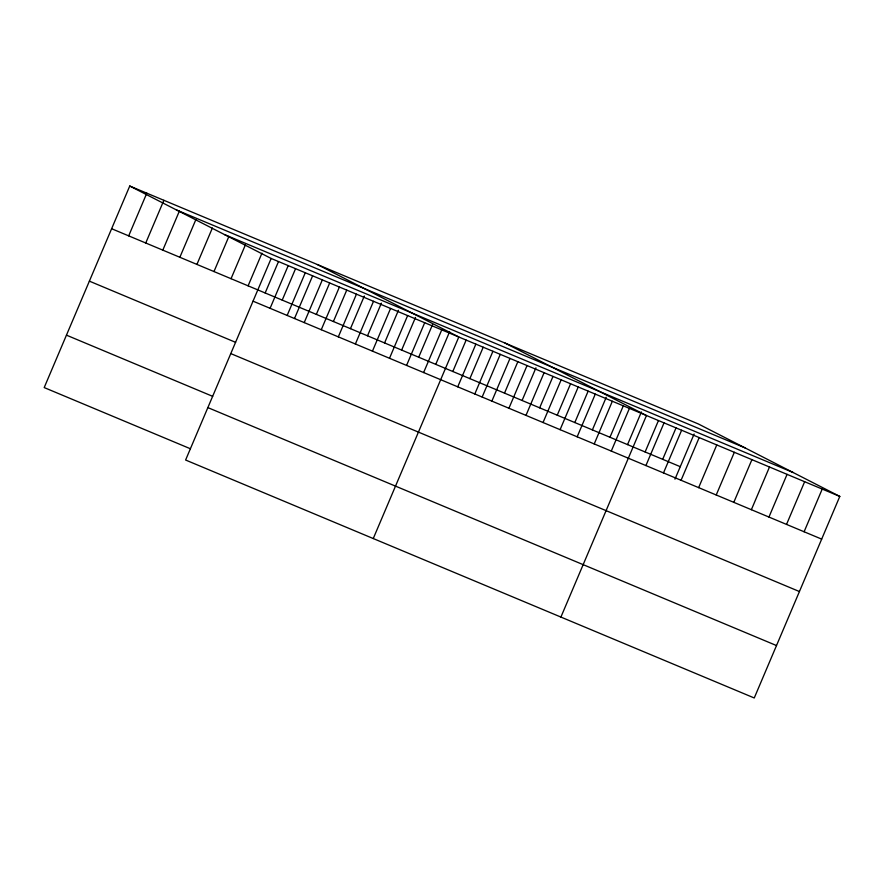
<?xml version="1.0" encoding="UTF-8"?>
<svg xmlns="http://www.w3.org/2000/svg" width="884" height="884" viewBox="0 0 884 884"><rect width="100%" height="100%" fill="white"/><g stroke="black" fill="none" stroke-linecap="round" stroke-linejoin="round"><path stroke-width="1.33" d="M129.749 186.027L271.156 258.471L185.607 460.023L754.251 697.973L839.8 496.421L698.393 423.977L129.749 186.027L44.2 387.579L190.425 448.763M128.688 235.862L146.81 193.165M145.75 243.001L163.871 200.303M162.811 250.139L179.33 211.21M179.861 257.277L195.861 219.608M196.922 264.415L212.381 227.995M213.983 271.554L228.912 236.393M231.044 278.692L245.432 244.791M248.106 285.83L261.962 253.178M265.156 292.969L278.493 261.576M270.095 308.306L288.217 265.609M282.217 300.107L295.543 268.714M287.156 315.444L305.278 272.747M294.516 318.483L312.604 275.852M304.218 322.583L322.34 279.885M316.339 314.384L329.666 282.99M321.268 329.721L339.401 287.024M333.401 321.522L346.727 290.129M338.329 336.859L356.451 294.162M350.462 328.66L364.318 296.018M355.39 343.998L373.512 301.3M367.512 335.798L381.38 303.157M372.451 351.136L390.573 308.439M384.573 342.937L398.43 310.295M389.512 358.274L407.634 315.577M401.634 350.075L415.491 317.433M406.574 365.412L424.696 322.715M418.696 357.224L432.552 324.572M423.624 372.551L441.757 329.854M435.757 364.363L449.613 331.71M373.258 538.544L458.807 336.992L317.4 264.548M452.807 371.501L466.133 340.097M457.746 386.827L475.868 344.13M469.868 378.639L483.194 347.235M474.807 393.977L492.929 351.268M482.167 397.004L500.256 354.373M491.869 401.115L509.991 358.407M504.51 393.126L517.836 361.733M508.919 408.253L527.052 365.545M522.079 400.485L535.947 367.832M525.98 415.392L544.102 372.694M539.66 407.833L552.986 376.44M543.041 422.53L561.163 379.833M557.24 415.193L570.567 383.8M560.102 429.668L578.224 386.971M574.81 422.552L588.136 391.148M577.164 436.807L595.286 394.109M592.39 429.9L606.247 397.248M594.225 443.945L612.347 401.248M609.96 437.26L623.286 405.867M611.275 451.083L629.408 408.386M627.541 444.608L641.397 411.966M560.909 617.065L646.458 415.524L505.051 343.08M645.121 451.967L658.447 420.574M645.917 465.57L664.039 422.872M662.691 459.326L676.017 427.922M663.486 472.929L681.619 430.232M674.967 479.161L694.128 434.022M681.067 480.288L699.189 437.58M698.647 487.637L716.769 444.939M716.217 494.996L734.339 452.299M733.797 502.344L751.919 459.647M751.367 509.703L769.5 467.006M768.947 517.063L787.069 474.354M786.528 524.411L804.65 481.714M804.097 531.77L822.219 489.073M176.413 209.939L745.057 447.89M224.492 234.569L793.136 472.52M271.156 258.471L839.8 496.421M111.627 228.724L680.271 466.675M253.034 301.168L821.678 539.118M89.372 281.145L235.597 342.329M230.79 353.589L799.423 591.54M66.455 335.158L212.668 396.341M207.862 407.601L776.495 645.552"/></g></svg>
